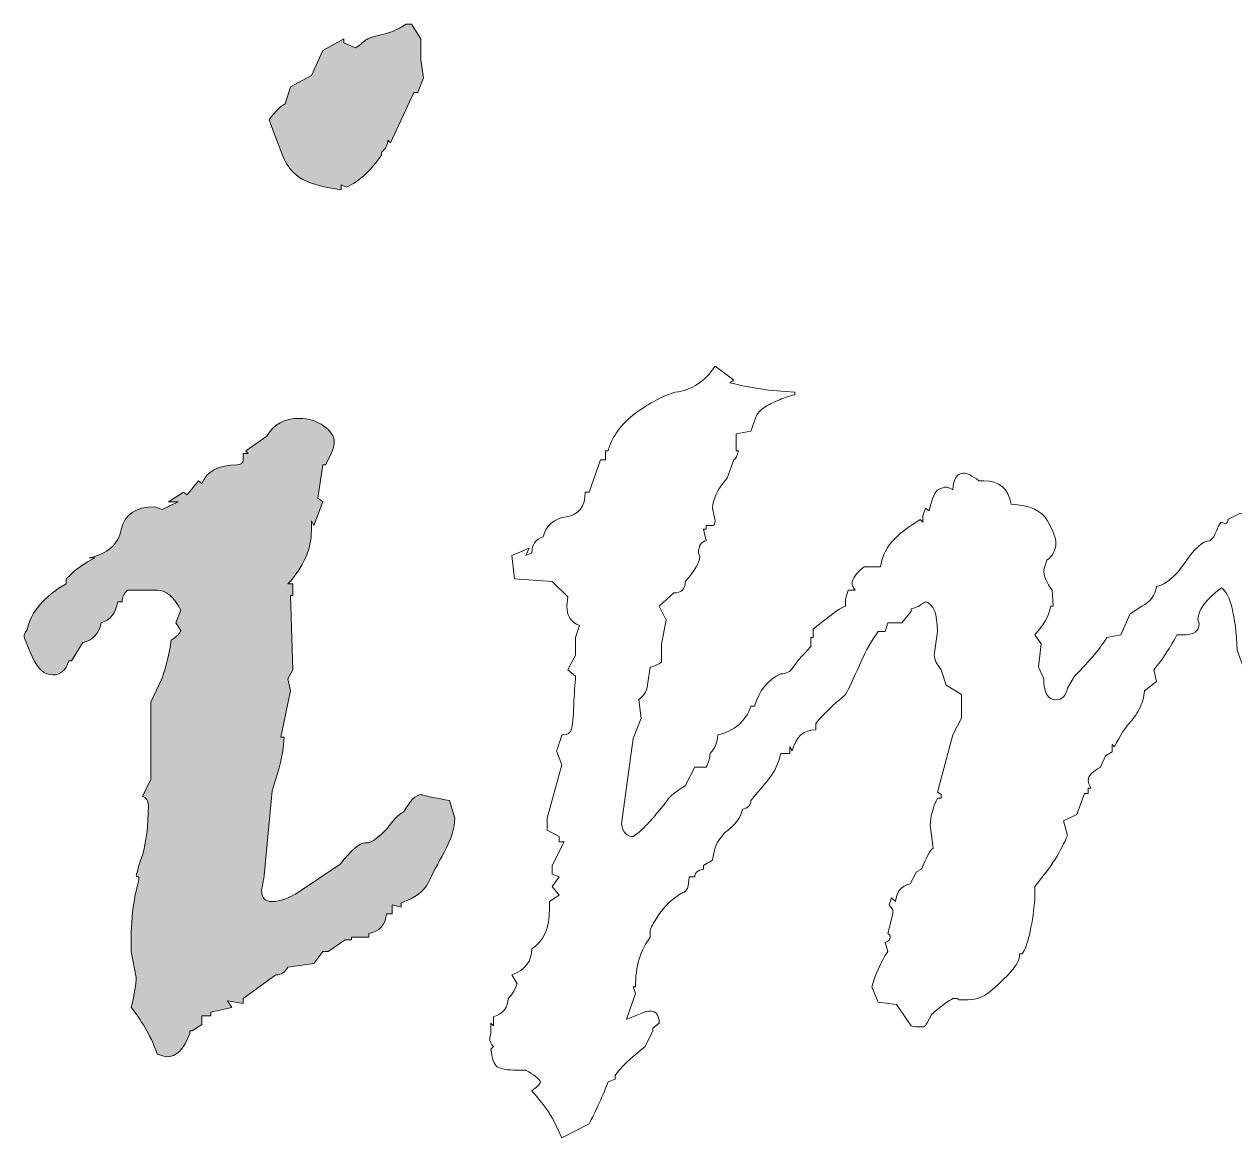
# Model space of a CAD drawing. Header units: inches. Extents: x 109699 to 44449955, y -10987 to 15824140.
# Drawn here: x 223393.2 to 223404.51, y -1449.71 to -1439.31 of the extents above; entities that cross this region are included whole.
import ezdxf

# ---------------------------------------------------------------- set-up
doc = ezdxf.new("R2010")
doc.units = ezdxf.units.IN
doc.header["$LTSCALE"] = 5
doc.header["$MEASUREMENT"] = 0
doc.layers.get('0').update_dxf_attribs({"color": 123})
doc.layers.add('collum', color=8, linetype='Continuous', lineweight=70)
doc.layers.add('Layer 1', color=7, linetype='Continuous')

# ---------------------------------------------------------------- blocks, each defined once
blk = doc.blocks.new('block 96')
at = {"layer": 'Layer 1', "true_color": 0x231f20}
h = blk.add_hatch(color=250, dxfattribs=at)
h.dxf.hatch_style = 2
edge = h.paths.add_edge_path()
edge.add_spline(control_points=[(13.33168, -5.76453), (13.33168, -5.76453), (13.33122, -5.76453), (13.33122, -5.76453), (13.33122, -5.76453), (13.3303, -5.77044), (13.3303, -5.77044), (13.3303, -5.77044), (13.33122, -5.77109), (13.33122, -5.77109), (13.33122, -5.77109), (13.32962, -5.77531), (13.32962, -5.77531), (13.32962, -5.77531), (13.32917, -5.77452), (13.32917, -5.77452), (13.32917, -5.77452), (13.32917, -5.7762), (13.32917, -5.7762), (13.32917, -5.77955), (13.32777, -5.78271), (13.32498, -5.78574), (13.32498, -5.78574), (13.32587, -5.78574), (13.32587, -5.78574), (13.32587, -5.78574), (13.32587, -5.78779), (13.32587, -5.78779), (13.32587, -5.78779), (13.32544, -5.78779), (13.32544, -5.78779), (13.32544, -5.78779), (13.32587, -5.80105), (13.32587, -5.80105), (13.32587, -5.80105), (13.32498, -5.80265), (13.32498, -5.80265), (13.32498, -5.80265), (13.32544, -5.8048), (13.32544, -5.8048), (13.32544, -5.8048), (13.32373, -5.81308), (13.32373, -5.81308), (13.32373, -5.81308), (13.3243, -5.81308), (13.3243, -5.81308), (13.3243, -5.8146), (13.32392, -5.81675), (13.32316, -5.81955), (13.32316, -5.81955), (13.32216, -5.82262), (13.32216, -5.82262), (13.32216, -5.82262), (13.32077, -5.83771), (13.32077, -5.83771), (13.32049, -5.83923), (13.32031, -5.84009), (13.32031, -5.84033), (13.32031, -5.84169), (13.32094, -5.84237), (13.32216, -5.84237), (13.32357, -5.84237), (13.32517, -5.84178), (13.3269, -5.84066), (13.3269, -5.84066), (13.33428, -5.83567), (13.33428, -5.83567), (13.33633, -5.83318), (13.3378, -5.83192), (13.3387, -5.83192), (13.3387, -5.83192), (13.33938, -5.83192), (13.33938, -5.83192), (13.34067, -5.83133), (13.34188, -5.83031), (13.34302, -5.82887), (13.34416, -5.82743), (13.34502, -5.82659), (13.34562, -5.82638), (13.34676, -5.82434), (13.34779, -5.8233), (13.34869, -5.8233), (13.34877, -5.8233), (13.34907, -5.8234), (13.34958, -5.82353), (13.35012, -5.8237), (13.35154, -5.82395), (13.35379, -5.82434), (13.35379, -5.82434), (13.35471, -5.8275), (13.35471, -5.8275), (13.35471, -5.82924), (13.3541, -5.83122), (13.35289, -5.83348), (13.35167, -5.83569), (13.35069, -5.83755), (13.34996, -5.83902), (13.34928, -5.84048), (13.34766, -5.84169), (13.34517, -5.8426), (13.34517, -5.8426), (13.34517, -5.84338), (13.34517, -5.84338), (13.34517, -5.84338), (13.34357, -5.84292), (13.34357, -5.84292), (13.34357, -5.84292), (13.34357, -5.84455), (13.34357, -5.84455), (13.34357, -5.84455), (13.34257, -5.84455), (13.34257, -5.84455), (13.34234, -5.84657), (13.34128, -5.84772), (13.33938, -5.84805), (13.33938, -5.84805), (13.33938, -5.84873), (13.33938, -5.84873), (13.33938, -5.84873), (13.33633, -5.84873), (13.33633, -5.84873), (13.33633, -5.84873), (13.33633, -5.84916), (13.33633, -5.84916), (13.33633, -5.84916), (13.33518, -5.84916), (13.33518, -5.84916), (13.33518, -5.84916), (13.33214, -5.85124), (13.33214, -5.85124), (13.33214, -5.85124), (13.33122, -5.85124), (13.33122, -5.85124), (13.33122, -5.85124), (13.32962, -5.85338), (13.32962, -5.85338), (13.32962, -5.85338), (13.32498, -5.85406), (13.32498, -5.85406), (13.32452, -5.85494), (13.3238, -5.85543), (13.32281, -5.85543), (13.32281, -5.85543), (13.31703, -5.85961), (13.31703, -5.85961), (13.31703, -5.85961), (13.31703, -5.86053), (13.31703, -5.86053), (13.31703, -5.86053), (13.3142, -5.86005), (13.3142, -5.86005), (13.3142, -5.86005), (13.31498, -5.86123), (13.31498, -5.86123), (13.31498, -5.86123), (13.31124, -5.8621), (13.31124, -5.8621), (13.31124, -5.8621), (13.31124, -5.8627), (13.31124, -5.8627), (13.31124, -5.8627), (13.30965, -5.8627), (13.30965, -5.8627), (13.30965, -5.8627), (13.30965, -5.86426), (13.30965, -5.86426), (13.30965, -5.86426), (13.30794, -5.8654), (13.30794, -5.8654), (13.30794, -5.8654), (13.30751, -5.8654), (13.30751, -5.8654), (13.30751, -5.8654), (13.30751, -5.86586), (13.30751, -5.86586), (13.30652, -5.86867), (13.30512, -5.87005), (13.3033, -5.87005), (13.3033, -5.87005), (13.3017, -5.86957), (13.3017, -5.86957), (13.30079, -5.86681), (13.29926, -5.86399), (13.29706, -5.86123), (13.29766, -5.85879), (13.29797, -5.85703), (13.29797, -5.85588), (13.29797, -5.85588), (13.29706, -5.85124), (13.29706, -5.85124), (13.29706, -5.85124), (13.29706, -5.84873), (13.29706, -5.84873), (13.29706, -5.84638), (13.29728, -5.84397), (13.29774, -5.84144), (13.29774, -5.84144), (13.29842, -5.83851), (13.29842, -5.83851), (13.29842, -5.83851), (13.29842, -5.83794), (13.29842, -5.83794), (13.29842, -5.83794), (13.2982, -5.83794), (13.2982, -5.83794), (13.29804, -5.83794), (13.29797, -5.83786), (13.29797, -5.83771), (13.29797, -5.83758), (13.29831, -5.83636), (13.29905, -5.83408), (13.29976, -5.83183), (13.30012, -5.82887), (13.30012, -5.82524), (13.30012, -5.82434), (13.29978, -5.82378), (13.2991, -5.82364), (13.2991, -5.82364), (13.30059, -5.82057), (13.30059, -5.82057), (13.30059, -5.82057), (13.30059, -5.80683), (13.30059, -5.80683), (13.30059, -5.80683), (13.30238, -5.80287), (13.30238, -5.80287), (13.30301, -5.80169), (13.3036, -5.79928), (13.30421, -5.79575), (13.3052, -5.79513), (13.30576, -5.79457), (13.30591, -5.79404), (13.30591, -5.79404), (13.305, -5.79268), (13.305, -5.79268), (13.305, -5.79268), (13.30591, -5.79041), (13.30591, -5.79041), (13.30469, -5.78806), (13.3033, -5.78688), (13.3017, -5.78688), (13.3017, -5.78688), (13.29639, -5.78688), (13.29639, -5.78688), (13.29578, -5.78748), (13.29546, -5.78818), (13.29546, -5.78891), (13.29546, -5.78891), (13.29469, -5.78891), (13.29469, -5.78891), (13.2943, -5.79096), (13.29332, -5.79222), (13.29172, -5.79268), (13.29134, -5.79462), (13.29024, -5.7958), (13.28844, -5.7962), (13.28844, -5.7962), (13.2864, -5.79947), (13.2864, -5.79947), (13.2864, -5.79947), (13.28594, -5.79947), (13.28594, -5.79947), (13.28541, -5.80113), (13.28448, -5.80197), (13.28309, -5.80197), (13.2816, -5.80197), (13.28035, -5.80086), (13.27941, -5.79868), (13.27847, -5.79648), (13.27799, -5.79527), (13.27799, -5.79506), (13.27799, -5.79475), (13.27814, -5.79441), (13.27846, -5.79404), (13.2792, -5.79072), (13.28155, -5.78792), (13.28548, -5.78574), (13.28548, -5.78574), (13.28548, -5.78483), (13.28548, -5.78483), (13.28714, -5.78316), (13.28885, -5.78193), (13.29058, -5.78109), (13.29058, -5.78109), (13.28955, -5.78109), (13.28955, -5.78109), (13.29283, -5.78041), (13.29475, -5.77874), (13.29529, -5.77604), (13.29587, -5.77337), (13.29785, -5.77201), (13.30126, -5.77201), (13.30126, -5.77201), (13.30261, -5.77249), (13.30261, -5.77249), (13.30261, -5.77249), (13.30545, -5.77109), (13.30545, -5.77109), (13.30545, -5.77109), (13.30374, -5.77109), (13.30374, -5.77109), (13.30374, -5.77109), (13.30636, -5.7694), (13.30636, -5.7694), (13.30636, -5.7694), (13.30705, -5.76987), (13.30705, -5.76987), (13.30705, -5.76987), (13.30908, -5.76735), (13.30908, -5.76735), (13.30908, -5.76735), (13.30965, -5.76782), (13.30965, -5.76782), (13.31056, -5.76562), (13.31264, -5.76453), (13.31589, -5.76453), (13.31665, -5.76453), (13.31703, -5.76424), (13.31703, -5.76364), (13.31703, -5.76364), (13.31703, -5.76249), (13.31703, -5.76249), (13.31703, -5.76249), (13.31793, -5.76249), (13.31793, -5.76249), (13.31793, -5.76249), (13.31748, -5.76202), (13.31748, -5.76202), (13.31748, -5.76202), (13.32123, -5.75943), (13.32123, -5.75943), (13.32243, -5.75728), (13.32438, -5.75624), (13.327, -5.75624), (13.32867, -5.75624), (13.33013, -5.75669), (13.33138, -5.7576), (13.33263, -5.75852), (13.33324, -5.75943), (13.33324, -5.76032), (13.33324, -5.76131), (13.33272, -5.7627), (13.33168, -5.76453)], knot_values=[0, 0, 0, 0, 1, 1, 1, 2, 2, 2, 3, 3, 3, 4, 4, 4, 5, 5, 5, 6, 6, 6, 7, 7, 7, 8, 8, 8, 9, 9, 9, 10, 10, 10, 11, 11, 11, 12, 12, 12, 13, 13, 13, 14, 14, 14, 15, 15, 15, 16, 16, 16, 17, 17, 17, 18, 18, 18, 19, 19, 19, 20, 20, 20, 21, 21, 21, 22, 22, 22, 23, 23, 23, 24, 24, 24, 25, 25, 25, 26, 26, 26, 27, 27, 27, 28, 28, 28, 29, 29, 29, 30, 30, 30, 31, 31, 31, 32, 32, 32, 33, 33, 33, 34, 34, 34, 35, 35, 35, 36, 36, 36, 37, 37, 37, 38, 38, 38, 39, 39, 39, 40, 40, 40, 41, 41, 41, 42, 42, 42, 43, 43, 43, 44, 44, 44, 45, 45, 45, 46, 46, 46, 47, 47, 47, 48, 48, 48, 49, 49, 49, 50, 50, 50, 51, 51, 51, 52, 52, 52, 53, 53, 53, 54, 54, 54, 55, 55, 55, 56, 56, 56, 57, 57, 57, 58, 58, 58, 59, 59, 59, 60, 60, 60, 61, 61, 61, 62, 62, 62, 63, 63, 63, 64, 64, 64, 65, 65, 65, 66, 66, 66, 67, 67, 67, 68, 68, 68, 69, 69, 69, 70, 70, 70, 71, 71, 71, 72, 72, 72, 73, 73, 73, 74, 74, 74, 75, 75, 75, 76, 76, 76, 77, 77, 77, 78, 78, 78, 79, 79, 79, 80, 80, 80, 81, 81, 81, 82, 82, 82, 83, 83, 83, 84, 84, 84, 85, 85, 85, 86, 86, 86, 87, 87, 87, 88, 88, 88, 89, 89, 89, 90, 90, 90, 91, 91, 91, 92, 92, 92, 93, 93, 93, 94, 94, 94, 95, 95, 95, 96, 96, 96, 97, 97, 97, 98, 98, 98, 99, 99, 99, 100, 100, 100, 101, 101, 101, 102, 102, 102, 103, 103, 103, 104, 104, 104, 105, 105, 105, 106, 106, 106, 107, 107, 107, 108, 108, 108, 109, 109, 109, 110, 110, 110, 111, 111, 111, 112, 112, 112, 113, 113, 113, 114, 114, 114, 114], degree=3, periodic=0)
edge = h.paths.add_edge_path()
edge.add_spline(control_points=[(13.34813, -5.69816), (13.34813, -5.69816), (13.34744, -5.69816), (13.34744, -5.69816), (13.34744, -5.69816), (13.34325, -5.7071), (13.34325, -5.7071), (13.34325, -5.7071), (13.3428, -5.70665), (13.3428, -5.70665), (13.3428, -5.70749), (13.34241, -5.70822), (13.34166, -5.70881), (13.34166, -5.70881), (13.34166, -5.70927), (13.34166, -5.70927), (13.33998, -5.71189), (13.33789, -5.71385), (13.33542, -5.71505), (13.33542, -5.71505), (13.3345, -5.71461), (13.3345, -5.71461), (13.3345, -5.71461), (13.3345, -5.71549), (13.3345, -5.71549), (13.33156, -5.71514), (13.32926, -5.7145), (13.32764, -5.71365), (13.32601, -5.71277), (13.3248, -5.71134), (13.324, -5.70932), (13.32322, -5.70734), (13.32243, -5.70521), (13.32167, -5.70302), (13.32281, -5.70143), (13.32377, -5.70048), (13.32452, -5.7002), (13.32452, -5.7002), (13.32544, -5.69713), (13.32544, -5.69713), (13.32544, -5.69713), (13.32917, -5.6951), (13.32917, -5.6951), (13.32917, -5.6951), (13.33122, -5.69065), (13.33122, -5.69065), (13.33122, -5.69065), (13.33496, -5.6886), (13.33496, -5.6886), (13.33496, -5.6886), (13.33496, -5.68928), (13.33496, -5.68928), (13.33496, -5.68928), (13.33701, -5.6902), (13.33701, -5.6902), (13.33754, -5.68989), (13.33789, -5.68964), (13.33808, -5.68947), (13.33824, -5.68928), (13.33853, -5.68905), (13.33887, -5.68879), (13.33921, -5.68852), (13.3401, -5.68823), (13.34154, -5.68787), (13.34299, -5.68755), (13.34409, -5.68713), (13.34484, -5.68667), (13.34484, -5.68667), (13.34607, -5.68598), (13.34607, -5.68598), (13.34607, -5.68598), (13.34698, -5.68598), (13.34698, -5.68598), (13.34698, -5.68598), (13.34869, -5.6886), (13.34869, -5.6886), (13.34869, -5.6886), (13.34869, -5.69225), (13.34869, -5.69225), (13.34869, -5.69225), (13.34915, -5.69554), (13.34915, -5.69554), (13.34915, -5.69554), (13.34813, -5.69816), (13.34813, -5.69816)], knot_values=[0, 0, 0, 0, 1, 1, 1, 2, 2, 2, 3, 3, 3, 4, 4, 4, 5, 5, 5, 6, 6, 6, 7, 7, 7, 8, 8, 8, 9, 9, 9, 10, 10, 10, 11, 11, 11, 12, 12, 12, 13, 13, 13, 14, 14, 14, 15, 15, 15, 16, 16, 16, 17, 17, 17, 18, 18, 18, 19, 19, 19, 20, 20, 20, 21, 21, 21, 22, 22, 22, 23, 23, 23, 24, 24, 24, 25, 25, 25, 26, 26, 26, 27, 27, 27, 28, 28, 28, 28], degree=3, periodic=0)
at = {"layer": 'Layer 1', "lineweight": 0}
for points, knots in [([(13.34813, -5.69816), (13.34813, -5.69816), (13.34744, -5.69816), (13.34744, -5.69816), (13.34744, -5.69816), (13.34325, -5.7071), (13.34325, -5.7071), (13.34325, -5.7071), (13.3428, -5.70665), (13.3428, -5.70665), (13.3428, -5.70749), (13.34241, -5.70822), (13.34166, -5.70881), (13.34166, -5.70881), (13.34166, -5.70927), (13.34166, -5.70927), (13.33998, -5.71189), (13.33789, -5.71385), (13.33542, -5.71505), (13.33542, -5.71505), (13.3345, -5.71461), (13.3345, -5.71461), (13.3345, -5.71461), (13.3345, -5.71549), (13.3345, -5.71549), (13.33156, -5.71514), (13.32926, -5.7145), (13.32764, -5.71365), (13.32601, -5.71277), (13.3248, -5.71134), (13.324, -5.70932), (13.32322, -5.70734), (13.32243, -5.70521), (13.32167, -5.70302), (13.32281, -5.70143), (13.32377, -5.70048), (13.32452, -5.7002), (13.32452, -5.7002), (13.32544, -5.69713), (13.32544, -5.69713), (13.32544, -5.69713), (13.32917, -5.6951), (13.32917, -5.6951), (13.32917, -5.6951), (13.33122, -5.69065), (13.33122, -5.69065), (13.33122, -5.69065), (13.33496, -5.6886), (13.33496, -5.6886), (13.33496, -5.6886), (13.33496, -5.68928), (13.33496, -5.68928), (13.33496, -5.68928), (13.33701, -5.6902), (13.33701, -5.6902), (13.33754, -5.68989), (13.33789, -5.68964), (13.33808, -5.68947), (13.33824, -5.68928), (13.33853, -5.68905), (13.33887, -5.68879), (13.33921, -5.68852), (13.3401, -5.68823), (13.34154, -5.68787), (13.34299, -5.68755), (13.34409, -5.68713), (13.34484, -5.68667), (13.34484, -5.68667), (13.34607, -5.68598), (13.34607, -5.68598), (13.34607, -5.68598), (13.34698, -5.68598), (13.34698, -5.68598), (13.34698, -5.68598), (13.34869, -5.6886), (13.34869, -5.6886), (13.34869, -5.6886), (13.34869, -5.69225), (13.34869, -5.69225), (13.34869, -5.69225), (13.34915, -5.69554), (13.34915, -5.69554), (13.34915, -5.69554), (13.34813, -5.69816), (13.34813, -5.69816)], [0, 0, 0, 0, 1, 1, 1, 2, 2, 2, 3, 3, 3, 4, 4, 4, 5, 5, 5, 6, 6, 6, 7, 7, 7, 8, 8, 8, 9, 9, 9, 10, 10, 10, 11, 11, 11, 12, 12, 12, 13, 13, 13, 14, 14, 14, 15, 15, 15, 16, 16, 16, 17, 17, 17, 18, 18, 18, 19, 19, 19, 20, 20, 20, 21, 21, 21, 22, 22, 22, 23, 23, 23, 24, 24, 24, 25, 25, 25, 26, 26, 26, 27, 27, 27, 28, 28, 28, 28]), ([(13.55713, -5.82874), (13.55713, -5.82874), (13.55474, -5.83009), (13.55474, -5.83009), (13.55474, -5.83009), (13.55406, -5.8292), (13.55406, -5.8292), (13.55406, -5.8292), (13.55406, -5.83124), (13.55406, -5.83124), (13.55406, -5.83124), (13.5536, -5.83077), (13.5536, -5.83077), (13.55287, -5.83299), (13.55227, -5.83426), (13.55184, -5.83454), (13.55143, -5.83485), (13.55094, -5.83499), (13.55032, -5.83499), (13.55032, -5.83499), (13.54942, -5.83499), (13.54942, -5.83499), (13.54942, -5.83499), (13.54942, -5.83544), (13.54942, -5.83544), (13.54942, -5.83622), (13.54888, -5.83659), (13.54784, -5.83659), (13.54784, -5.83659), (13.54827, -5.83704), (13.54827, -5.83704), (13.54827, -5.83704), (13.54784, -5.83747), (13.54784, -5.83747), (13.54784, -5.83747), (13.54736, -5.83704), (13.54736, -5.83704), (13.54736, -5.83704), (13.54736, -5.83794), (13.54736, -5.83794), (13.54677, -5.83794), (13.54626, -5.8382), (13.54584, -5.83868), (13.54544, -5.83918), (13.54522, -5.83952), (13.54522, -5.83965), (13.54522, -5.83965), (13.54522, -5.84124), (13.54522, -5.84124), (13.54522, -5.84124), (13.54362, -5.84077), (13.54362, -5.84077), (13.54362, -5.84077), (13.54408, -5.84169), (13.54408, -5.84169), (13.54408, -5.84169), (13.54148, -5.84292), (13.54148, -5.84292), (13.54148, -5.84292), (13.53456, -5.85076), (13.53456, -5.85076), (13.53456, -5.85076), (13.5341, -5.8503), (13.5341, -5.8503), (13.5341, -5.85152), (13.53358, -5.8522), (13.5325, -5.85234), (13.53152, -5.85794), (13.52998, -5.86073), (13.52786, -5.86073), (13.52786, -5.86073), (13.5223, -5.85974), (13.5223, -5.85974), (13.52086, -5.85947), (13.51983, -5.85938), (13.51925, -5.85929), (13.51862, -5.85919), (13.51691, -5.85814), (13.51413, -5.85611), (13.51329, -5.85626), (13.51211, -5.8568), (13.51061, -5.8578), (13.50955, -5.85712), (13.50838, -5.85602), (13.50709, -5.85452), (13.50709, -5.85452), (13.50754, -5.85452), (13.50754, -5.85452), (13.50754, -5.85452), (13.50754, -5.85292), (13.50754, -5.85292), (13.50754, -5.85292), (13.5088, -5.85234), (13.5088, -5.85234), (13.5088, -5.85234), (13.50754, -5.8503), (13.50754, -5.8503), (13.50754, -5.8503), (13.51108, -5.84781), (13.51108, -5.84781), (13.51108, -5.84781), (13.5064, -5.84455), (13.5064, -5.84455), (13.5064, -5.84455), (13.50595, -5.84237), (13.50595, -5.84237), (13.50716, -5.84169), (13.50779, -5.84115), (13.50779, -5.84077), (13.50779, -5.84073), (13.50648, -5.83862), (13.50391, -5.83454), (13.50149, -5.83234), (13.49995, -5.83057), (13.49927, -5.8292), (13.49927, -5.8292), (13.4997, -5.8292), (13.4997, -5.8292), (13.4997, -5.8292), (13.49927, -5.82704), (13.49927, -5.82704), (13.49927, -5.82704), (13.50084, -5.82391), (13.50084, -5.82391), (13.50084, -5.82391), (13.50084, -5.82172), (13.50084, -5.82172), (13.50084, -5.82172), (13.50106, -5.82172), (13.50106, -5.82172), (13.50122, -5.82172), (13.5013, -5.82164), (13.5013, -5.82149), (13.5013, -5.82136), (13.50079, -5.81986), (13.4997, -5.81707), (13.4997, -5.81707), (13.50019, -5.81707), (13.50019, -5.81707), (13.50019, -5.81707), (13.49881, -5.81547), (13.49881, -5.81547), (13.4997, -5.81426), (13.50019, -5.81293), (13.50019, -5.81148), (13.50019, -5.80924), (13.49863, -5.80584), (13.49551, -5.8013), (13.49551, -5.8013), (13.49415, -5.79755), (13.49415, -5.79755), (13.49384, -5.79126), (13.49289, -5.78756), (13.49132, -5.78643), (13.48851, -5.78855), (13.48714, -5.79041), (13.48714, -5.79201), (13.48714, -5.79201), (13.48735, -5.79287), (13.48735, -5.79287), (13.48735, -5.7942), (13.48637, -5.79483), (13.4844, -5.79483), (13.4844, -5.79483), (13.48337, -5.79483), (13.48337, -5.79483), (13.48223, -5.79702), (13.48088, -5.79909), (13.4793, -5.80105), (13.4793, -5.80105), (13.47974, -5.80313), (13.47974, -5.80313), (13.47974, -5.80313), (13.47759, -5.8048), (13.47759, -5.8048), (13.47753, -5.80595), (13.47721, -5.80702), (13.47668, -5.80804), (13.47616, -5.80905), (13.47555, -5.80992), (13.47487, -5.81061), (13.47419, -5.81129), (13.47333, -5.81268), (13.47225, -5.81479), (13.47225, -5.81479), (13.47182, -5.81434), (13.47182, -5.81434), (13.47182, -5.81434), (13.47182, -5.8157), (13.47182, -5.8157), (13.47182, -5.8157), (13.47068, -5.81639), (13.47068, -5.81639), (13.47068, -5.81639), (13.46975, -5.81843), (13.46975, -5.81843), (13.46833, -5.81916), (13.46758, -5.82), (13.46758, -5.8208), (13.46758, -5.82113), (13.46775, -5.82157), (13.46804, -5.82217), (13.46804, -5.82217), (13.46758, -5.82217), (13.46758, -5.82217), (13.46758, -5.82217), (13.46758, -5.82309), (13.46758, -5.82309), (13.46758, -5.82309), (13.46691, -5.82309), (13.46691, -5.82309), (13.46691, -5.82309), (13.46556, -5.82682), (13.46556, -5.82682), (13.46556, -5.82682), (13.46319, -5.82795), (13.46319, -5.82795), (13.46319, -5.82795), (13.46387, -5.83057), (13.46387, -5.83057), (13.46286, -5.83321), (13.46095, -5.83625), (13.45806, -5.83965), (13.45806, -5.83965), (13.45806, -5.84214), (13.45806, -5.84214), (13.45755, -5.84714), (13.45679, -5.8503), (13.45581, -5.85167), (13.45581, -5.85167), (13.45536, -5.85167), (13.45536, -5.85167), (13.45543, -5.85273), (13.45467, -5.85404), (13.45314, -5.85558), (13.45158, -5.85716), (13.45034, -5.85822), (13.44946, -5.85887), (13.44854, -5.85954), (13.44727, -5.85988), (13.44558, -5.85988), (13.44558, -5.85988), (13.44457, -5.85988), (13.44457, -5.85988), (13.44442, -5.85967), (13.44412, -5.85961), (13.44366, -5.85961), (13.44331, -5.85961), (13.44195, -5.86056), (13.4397, -5.86245), (13.4397, -5.86245), (13.4389, -5.86395), (13.4389, -5.86395), (13.43867, -5.86438), (13.43845, -5.86462), (13.43827, -5.86466), (13.43807, -5.86471), (13.4378, -5.86471), (13.43742, -5.86471), (13.43658, -5.86471), (13.43613, -5.86462), (13.43606, -5.8645), (13.43606, -5.8645), (13.43344, -5.86073), (13.43344, -5.86073), (13.43344, -5.86073), (13.43018, -5.86028), (13.43018, -5.86028), (13.43018, -5.86028), (13.42904, -5.85757), (13.42904, -5.85757), (13.42957, -5.85552), (13.4305, -5.85341), (13.43186, -5.85124), (13.43186, -5.85124), (13.43142, -5.84965), (13.43142, -5.84965), (13.43201, -5.84941), (13.43232, -5.84909), (13.43232, -5.84873), (13.43232, -5.8484), (13.43217, -5.84821), (13.43186, -5.84805), (13.43186, -5.84805), (13.43277, -5.84455), (13.43277, -5.84455), (13.43277, -5.84455), (13.43277, -5.84386), (13.43277, -5.84386), (13.43277, -5.84386), (13.4321, -5.84292), (13.4321, -5.84292), (13.4321, -5.84292), (13.43254, -5.84169), (13.43254, -5.84169), (13.43254, -5.84169), (13.43323, -5.84237), (13.43323, -5.84237), (13.43344, -5.84064), (13.43431, -5.83959), (13.43583, -5.83919), (13.43583, -5.83919), (13.43697, -5.83704), (13.43697, -5.83704), (13.43697, -5.83704), (13.43787, -5.83659), (13.43787, -5.83659), (13.43869, -5.83454), (13.4394, -5.83328), (13.43993, -5.83282), (13.43993, -5.83282), (13.43945, -5.82874), (13.43945, -5.82874), (13.43945, -5.82737), (13.43986, -5.82575), (13.44071, -5.82391), (13.44071, -5.82391), (13.44139, -5.82391), (13.44139, -5.82391), (13.44139, -5.82391), (13.44139, -5.8233), (13.44139, -5.8233), (13.44139, -5.8233), (13.44071, -5.82284), (13.44071, -5.82284), (13.44071, -5.82284), (13.44344, -5.81264), (13.44344, -5.81264), (13.44344, -5.81264), (13.44501, -5.80969), (13.44501, -5.80969), (13.44501, -5.80969), (13.44501, -5.80547), (13.44501, -5.80547), (13.44501, -5.80547), (13.4423, -5.80378), (13.4423, -5.80378), (13.4423, -5.80378), (13.44139, -5.80105), (13.44139, -5.80105), (13.44055, -5.80001), (13.44016, -5.79914), (13.44016, -5.79846), (13.44016, -5.79846), (13.44071, -5.79424), (13.44071, -5.79424), (13.44071, -5.79106), (13.44, -5.78928), (13.43856, -5.78891), (13.43765, -5.78959), (13.43682, -5.79004), (13.43606, -5.79016), (13.43606, -5.79016), (13.43606, -5.79065), (13.43606, -5.79065), (13.43606, -5.79065), (13.43435, -5.79268), (13.43435, -5.79268), (13.43435, -5.79268), (13.43186, -5.79268), (13.43186, -5.79268), (13.43186, -5.79268), (13.43142, -5.79424), (13.43142, -5.79424), (13.43142, -5.79424), (13.43018, -5.79424), (13.43018, -5.79424), (13.4291, -5.79556), (13.42801, -5.7975), (13.42687, -5.80012), (13.42573, -5.80269), (13.42489, -5.8045), (13.42436, -5.80547), (13.42211, -5.80731), (13.42033, -5.80901), (13.41903, -5.81061), (13.41903, -5.81061), (13.41903, -5.81173), (13.41903, -5.81173), (13.41692, -5.81173), (13.41551, -5.81296), (13.41484, -5.81547), (13.41484, -5.81547), (13.41439, -5.81479), (13.41439, -5.81479), (13.41439, -5.81479), (13.41439, -5.81595), (13.41439, -5.81595), (13.41439, -5.81595), (13.41281, -5.81595), (13.41281, -5.81595), (13.41243, -5.81769), (13.41173, -5.81916), (13.4107, -5.82046), (13.40968, -5.82175), (13.4086, -5.82303), (13.40748, -5.82434), (13.40748, -5.82515), (13.40698, -5.8257), (13.40598, -5.82591), (13.40568, -5.82743), (13.40462, -5.82884), (13.4028, -5.83009), (13.4028, -5.83009), (13.40167, -5.83158), (13.40167, -5.83158), (13.40129, -5.83195), (13.40096, -5.8331), (13.40066, -5.83499), (13.40066, -5.83499), (13.39906, -5.83591), (13.39906, -5.83591), (13.39906, -5.83591), (13.39906, -5.83659), (13.39906, -5.83659), (13.398, -5.83679), (13.39747, -5.83727), (13.39747, -5.83794), (13.39747, -5.83794), (13.39646, -5.83794), (13.39646, -5.83794), (13.39646, -5.83969), (13.39608, -5.84064), (13.39533, -5.84077), (13.3935, -5.84182), (13.39209, -5.84315), (13.39107, -5.84469), (13.39004, -5.84625), (13.38954, -5.84715), (13.38954, -5.84747), (13.38954, -5.84747), (13.38954, -5.84873), (13.38954, -5.84873), (13.3878, -5.85098), (13.38691, -5.85396), (13.38691, -5.85757), (13.38691, -5.85757), (13.38649, -5.85757), (13.38649, -5.85757), (13.38649, -5.85757), (13.38691, -5.85872), (13.38691, -5.85872), (13.38691, -5.85872), (13.38534, -5.86335), (13.38534, -5.86335), (13.38753, -5.86239), (13.38893, -5.86188), (13.38954, -5.86188), (13.3906, -5.86188), (13.39114, -5.86259), (13.39114, -5.86403), (13.39114, -5.86403), (13.38999, -5.86494), (13.38999, -5.86494), (13.38999, -5.86494), (13.38999, -5.8654), (13.38999, -5.8654), (13.38999, -5.8654), (13.38862, -5.86822), (13.38862, -5.86822), (13.38607, -5.8702), (13.38429, -5.87191), (13.3833, -5.87335), (13.3833, -5.87335), (13.3833, -5.87402), (13.3833, -5.87402), (13.3833, -5.87402), (13.38204, -5.8745), (13.38204, -5.8745), (13.38085, -5.87751), (13.37969, -5.88002), (13.37865, -5.88199), (13.37865, -5.88199), (13.37378, -5.88447), (13.37378, -5.88447), (13.37378, -5.88447), (13.37229, -5.88131), (13.37229, -5.88131), (13.37183, -5.8803), (13.37055, -5.87857), (13.36845, -5.87607), (13.36934, -5.87547), (13.36987, -5.87491), (13.37001, -5.8745), (13.36966, -5.87387), (13.36879, -5.8732), (13.3674, -5.87242), (13.3674, -5.87242), (13.36583, -5.87242), (13.36583, -5.87242), (13.3641, -5.87242), (13.36292, -5.87222), (13.3623, -5.8718), (13.36171, -5.87141), (13.36133, -5.87033), (13.36117, -5.86869), (13.36117, -5.86869), (13.36163, -5.86822), (13.36163, -5.86822), (13.36117, -5.86777), (13.36095, -5.86731), (13.36095, -5.86675), (13.36095, -5.86646), (13.36103, -5.86622), (13.36117, -5.86608), (13.36117, -5.86608), (13.36117, -5.86403), (13.36117, -5.86403), (13.36117, -5.86403), (13.36163, -5.8645), (13.36163, -5.8645), (13.36163, -5.8645), (13.36163, -5.8629), (13.36163, -5.8629), (13.36336, -5.8623), (13.36423, -5.86123), (13.36423, -5.85961), (13.36477, -5.85923), (13.36529, -5.85836), (13.36583, -5.85703), (13.36583, -5.85703), (13.36491, -5.85543), (13.36491, -5.85543), (13.36727, -5.85452), (13.36845, -5.85296), (13.36845, -5.85076), (13.37055, -5.84949), (13.37161, -5.8471), (13.37161, -5.8436), (13.37161, -5.8436), (13.37161, -5.84237), (13.37161, -5.84237), (13.37161, -5.84237), (13.37332, -5.84124), (13.37332, -5.84124), (13.37332, -5.84124), (13.37207, -5.83965), (13.37207, -5.83965), (13.37207, -5.83965), (13.37332, -5.83794), (13.37332, -5.83794), (13.37332, -5.83794), (13.37207, -5.83747), (13.37207, -5.83747), (13.37207, -5.83747), (13.37207, -5.83591), (13.37207, -5.83591), (13.37207, -5.83591), (13.37421, -5.83172), (13.37421, -5.83172), (13.37421, -5.83172), (13.37332, -5.83172), (13.37332, -5.83172), (13.37332, -5.83172), (13.37332, -5.83077), (13.37332, -5.83077), (13.37332, -5.83077), (13.37118, -5.82966), (13.37118, -5.82966), (13.37118, -5.82966), (13.37118, -5.8275), (13.37118, -5.8275), (13.37118, -5.8275), (13.37378, -5.81798), (13.37378, -5.81798), (13.37378, -5.81798), (13.37286, -5.81547), (13.37286, -5.81547), (13.37294, -5.81539), (13.37324, -5.81447), (13.37378, -5.81264), (13.37378, -5.81264), (13.374, -5.81264), (13.374, -5.81264), (13.37484, -5.81264), (13.37533, -5.81231), (13.37552, -5.81162), (13.37572, -5.81094), (13.37584, -5.80953), (13.37592, -5.80741), (13.376, -5.80531), (13.37611, -5.80356), (13.37625, -5.80221), (13.37625, -5.80221), (13.37489, -5.80105), (13.37489, -5.80105), (13.37489, -5.80105), (13.37625, -5.79846), (13.37625, -5.79846), (13.37625, -5.79846), (13.37625, -5.79527), (13.37625, -5.79527), (13.37625, -5.79527), (13.37693, -5.79316), (13.37693, -5.79316), (13.37543, -5.79253), (13.37469, -5.7914), (13.37469, -5.78973), (13.37469, -5.78973), (13.37489, -5.78802), (13.37489, -5.78802), (13.37489, -5.78802), (13.37207, -5.78531), (13.37207, -5.78531), (13.37207, -5.78531), (13.36536, -5.78483), (13.36536, -5.78483), (13.36536, -5.78483), (13.36491, -5.78065), (13.36491, -5.78065), (13.36491, -5.78065), (13.36796, -5.77939), (13.36796, -5.77939), (13.36796, -5.77939), (13.3674, -5.78065), (13.3674, -5.78065), (13.3674, -5.78065), (13.36845, -5.78018), (13.36845, -5.78018), (13.36845, -5.77875), (13.36911, -5.77782), (13.37048, -5.77736), (13.371, -5.77531), (13.37238, -5.7741), (13.37461, -5.77376), (13.37684, -5.77342), (13.37797, -5.77199), (13.37797, -5.7694), (13.37797, -5.7694), (13.37865, -5.7694), (13.37865, -5.7694), (13.37865, -5.7694), (13.3807, -5.76364), (13.3807, -5.76364), (13.3807, -5.76364), (13.38159, -5.76364), (13.38159, -5.76364), (13.38159, -5.76364), (13.38159, -5.76202), (13.38159, -5.76202), (13.38159, -5.76202), (13.38204, -5.76202), (13.38204, -5.76202), (13.38272, -5.75948), (13.38436, -5.75723), (13.38691, -5.75533), (13.38949, -5.75343), (13.39185, -5.75221), (13.39396, -5.75157), (13.39692, -5.75122), (13.39931, -5.74967), (13.4011, -5.74692), (13.4011, -5.74692), (13.40441, -5.74943), (13.40441, -5.74943), (13.40441, -5.74943), (13.40371, -5.74988), (13.40371, -5.74988), (13.40715, -5.75079), (13.41098, -5.75137), (13.41528, -5.75157), (13.41528, -5.75157), (13.41528, -5.75202), (13.41528, -5.75202), (13.41439, -5.75225), (13.41349, -5.75255), (13.41262, -5.75292), (13.41176, -5.75323), (13.41089, -5.75368), (13.41002, -5.75419), (13.40914, -5.75475), (13.4086, -5.75533), (13.40837, -5.75601), (13.40837, -5.75601), (13.40748, -5.75852), (13.40748, -5.75852), (13.40748, -5.75852), (13.40485, -5.75897), (13.40485, -5.75897), (13.40485, -5.75897), (13.40485, -5.76202), (13.40485, -5.76202), (13.40485, -5.76202), (13.4053, -5.76202), (13.4053, -5.76202), (13.40508, -5.76294), (13.40479, -5.76348), (13.40441, -5.76364), (13.40441, -5.76364), (13.40327, -5.76691), (13.40327, -5.76691), (13.40152, -5.76887), (13.40066, -5.77066), (13.40066, -5.77226), (13.40066, -5.77226), (13.4011, -5.77452), (13.4011, -5.77452), (13.4011, -5.77505), (13.40096, -5.77531), (13.40066, -5.77531), (13.40066, -5.77531), (13.39952, -5.77531), (13.39952, -5.77531), (13.39952, -5.77531), (13.39952, -5.77599), (13.39952, -5.77599), (13.39952, -5.77599), (13.39906, -5.77599), (13.39906, -5.77599), (13.39906, -5.77599), (13.39952, -5.77804), (13.39952, -5.77804), (13.39863, -5.77824), (13.39815, -5.779), (13.39815, -5.78018), (13.39815, -5.78018), (13.39838, -5.78088), (13.39838, -5.78088), (13.39838, -5.78185), (13.39753, -5.78334), (13.39578, -5.78531), (13.39578, -5.78666), (13.3951, -5.78734), (13.39374, -5.78734), (13.39374, -5.78734), (13.39114, -5.78973), (13.39114, -5.78973), (13.39114, -5.78973), (13.39239, -5.79222), (13.39239, -5.79222), (13.39239, -5.79222), (13.39157, -5.7964), (13.39157, -5.7964), (13.39157, -5.7964), (13.39157, -5.7997), (13.39157, -5.7997), (13.39114, -5.80001), (13.39045, -5.80032), (13.38954, -5.8006), (13.38954, -5.8006), (13.38911, -5.80333), (13.38911, -5.80333), (13.38911, -5.80457), (13.38854, -5.80556), (13.38751, -5.8064), (13.38751, -5.8064), (13.38794, -5.80969), (13.38794, -5.80969), (13.38794, -5.80969), (13.38649, -5.81331), (13.38649, -5.81331), (13.38649, -5.81331), (13.38443, -5.82853), (13.38443, -5.82853), (13.38466, -5.83005), (13.38534, -5.83077), (13.38649, -5.83077), (13.38715, -5.83036), (13.38784, -5.82978), (13.38852, -5.8291), (13.38919, -5.8284), (13.38992, -5.82761), (13.39068, -5.82669), (13.39144, -5.82581), (13.39205, -5.82502), (13.39255, -5.82434), (13.39304, -5.82364), (13.3941, -5.82277), (13.39578, -5.82172), (13.39578, -5.82172), (13.39747, -5.81843), (13.39747, -5.81843), (13.39747, -5.81843), (13.39952, -5.81843), (13.39952, -5.81843), (13.39997, -5.8175), (13.4002, -5.81668), (13.4002, -5.81595), (13.4011, -5.81502), (13.40157, -5.81392), (13.40157, -5.81264), (13.4046, -5.81197), (13.40655, -5.81026), (13.40748, -5.80752), (13.40748, -5.80752), (13.40815, -5.80752), (13.40815, -5.80752), (13.40891, -5.8048), (13.41045, -5.80287), (13.41281, -5.80176), (13.41379, -5.80176), (13.4145, -5.80139), (13.41496, -5.80066), (13.41542, -5.79995), (13.41648, -5.79868), (13.41813, -5.79688), (13.41813, -5.79688), (13.41813, -5.79527), (13.41813, -5.79527), (13.41813, -5.79527), (13.41859, -5.79527), (13.41859, -5.79527), (13.41859, -5.79527), (13.41859, -5.79381), (13.41859, -5.79381), (13.42206, -5.791), (13.424, -5.78965), (13.42436, -5.78973), (13.42436, -5.78973), (13.42436, -5.78847), (13.42436, -5.78847), (13.42436, -5.78847), (13.42483, -5.78688), (13.42483, -5.78688), (13.42483, -5.78688), (13.42608, -5.78688), (13.42608, -5.78688), (13.4257, -5.78635), (13.42551, -5.78598), (13.42551, -5.78574), (13.42551, -5.78483), (13.42622, -5.78381), (13.42765, -5.78269), (13.42765, -5.78269), (13.4306, -5.78269), (13.4306, -5.78269), (13.43085, -5.77968), (13.43319, -5.77688), (13.43765, -5.77428), (13.43765, -5.77428), (13.4381, -5.77474), (13.4381, -5.77474), (13.4381, -5.77474), (13.4381, -5.77361), (13.4381, -5.77361), (13.4381, -5.77361), (13.43856, -5.77226), (13.43856, -5.77226), (13.43856, -5.77226), (13.43924, -5.77269), (13.43924, -5.77269), (13.43977, -5.77044), (13.44032, -5.76917), (13.44089, -5.76892), (13.44146, -5.76861), (13.44192, -5.7685), (13.4423, -5.7685), (13.44252, -5.7685), (13.4429, -5.76864), (13.44344, -5.76895), (13.44358, -5.76699), (13.44423, -5.76599), (13.44535, -5.76599), (13.44596, -5.76599), (13.44687, -5.76644), (13.44811, -5.76735), (13.44811, -5.76735), (13.449, -5.76735), (13.449, -5.76735), (13.45173, -5.76735), (13.45334, -5.76877), (13.45387, -5.77154), (13.45721, -5.77173), (13.45935, -5.77269), (13.46034, -5.77452), (13.46134, -5.77633), (13.46182, -5.77764), (13.46182, -5.7785), (13.46182, -5.7797), (13.46129, -5.78072), (13.46023, -5.78153), (13.46023, -5.78153), (13.45966, -5.78316), (13.45966, -5.78316), (13.45966, -5.78434), (13.46016, -5.78559), (13.46115, -5.78688), (13.46115, -5.78688), (13.46136, -5.78973), (13.46136, -5.78973), (13.46136, -5.78973), (13.46091, -5.78973), (13.46091, -5.78973), (13.46061, -5.7914), (13.45966, -5.79308), (13.45806, -5.79483), (13.45806, -5.79483), (13.4592, -5.7964), (13.4592, -5.7964), (13.4592, -5.7964), (13.45874, -5.8006), (13.45874, -5.8006), (13.45874, -5.8006), (13.45966, -5.80265), (13.45966, -5.80265), (13.45966, -5.80514), (13.46037, -5.8064), (13.46182, -5.8064), (13.46294, -5.8064), (13.46362, -5.8057), (13.46387, -5.80435), (13.46387, -5.80435), (13.46512, -5.80221), (13.46512, -5.80221), (13.46799, -5.79933), (13.4699, -5.79702), (13.47089, -5.79527), (13.47089, -5.79527), (13.47339, -5.79483), (13.47339, -5.79483), (13.47339, -5.79483), (13.47508, -5.79106), (13.47508, -5.79106), (13.47508, -5.79106), (13.47713, -5.78973), (13.47713, -5.78973), (13.47865, -5.78897), (13.47952, -5.78779), (13.47974, -5.78619), (13.48149, -5.78582), (13.48318, -5.78438), (13.48486, -5.7819), (13.48652, -5.77939), (13.48798, -5.7781), (13.48926, -5.77804), (13.48926, -5.77804), (13.48996, -5.77736), (13.48996, -5.77736), (13.49064, -5.77568), (13.4911, -5.77483), (13.49132, -5.77474), (13.49132, -5.77474), (13.492, -5.77497), (13.492, -5.77497), (13.4923, -5.77497), (13.49246, -5.77474), (13.49246, -5.77428), (13.49246, -5.77428), (13.49462, -5.77317), (13.49462, -5.77317), (13.49674, -5.77317), (13.49813, -5.7719), (13.49881, -5.7694), (13.50062, -5.76918), (13.50183, -5.76864), (13.50244, -5.76782), (13.50244, -5.76782), (13.50368, -5.76735), (13.50368, -5.76735), (13.50368, -5.76735), (13.50505, -5.76782), (13.50505, -5.76782), (13.5077, -5.76782), (13.50948, -5.76908), (13.51039, -5.77154), (13.51039, -5.77154), (13.51286, -5.77109), (13.51286, -5.77109), (13.51286, -5.77109), (13.51617, -5.77599), (13.51617, -5.77599), (13.51617, -5.77599), (13.51617, -5.7785), (13.51617, -5.7785), (13.51782, -5.78339), (13.51893, -5.7873), (13.51945, -5.79016), (13.51945, -5.79016), (13.52036, -5.79016), (13.52036, -5.79016), (13.52021, -5.79268), (13.51953, -5.79488), (13.51832, -5.79688), (13.51832, -5.79688), (13.51992, -5.79891), (13.51992, -5.79891), (13.51992, -5.79891), (13.51832, -5.80265), (13.51832, -5.80265), (13.51908, -5.80545), (13.51945, -5.80789), (13.51945, -5.80992), (13.51945, -5.81232), (13.51908, -5.81398), (13.51832, -5.81479), (13.51832, -5.81479), (13.51877, -5.82172), (13.51877, -5.82172), (13.51877, -5.82172), (13.51945, -5.82172), (13.51945, -5.82172), (13.51945, -5.82172), (13.51855, -5.82454), (13.51855, -5.82454), (13.51855, -5.82454), (13.51731, -5.82502), (13.51731, -5.82502), (13.51731, -5.82502), (13.51731, -5.82638), (13.51731, -5.82638), (13.51731, -5.82952), (13.51801, -5.83219), (13.51945, -5.83431), (13.51992, -5.84203), (13.52138, -5.84589), (13.52387, -5.84589), (13.52471, -5.84589), (13.52686, -5.8438), (13.53034, -5.83965), (13.53034, -5.83965), (13.53318, -5.83919), (13.53318, -5.83919), (13.53318, -5.83919), (13.5341, -5.83659), (13.5341, -5.83659), (13.5341, -5.83659), (13.53613, -5.83499), (13.53613, -5.83499), (13.53613, -5.83499), (13.53569, -5.83431), (13.53569, -5.83431), (13.53569, -5.83431), (13.54148, -5.8292), (13.54148, -5.8292), (13.54148, -5.8292), (13.54476, -5.82502), (13.54476, -5.82502), (13.54476, -5.82502), (13.54565, -5.82502), (13.54565, -5.82502), (13.54565, -5.82502), (13.54827, -5.82057), (13.54827, -5.82057), (13.54875, -5.82102), (13.54921, -5.82128), (13.54964, -5.82128), (13.55086, -5.82128), (13.55204, -5.82), (13.55317, -5.8175), (13.55317, -5.8175), (13.5536, -5.8175), (13.5536, -5.8175), (13.55391, -5.8175), (13.55406, -5.81744), (13.55406, -5.8173), (13.55406, -5.8173), (13.55406, -5.81707), (13.55406, -5.81707), (13.55406, -5.81707), (13.55873, -5.82194), (13.55873, -5.82194), (13.55873, -5.82194), (13.55713, -5.82874), (13.55713, -5.82874)], [0, 0, 0, 0, 1, 1, 1, 2, 2, 2, 3, 3, 3, 4, 4, 4, 5, 5, 5, 6, 6, 6, 7, 7, 7, 8, 8, 8, 9, 9, 9, 10, 10, 10, 11, 11, 11, 12, 12, 12, 13, 13, 13, 14, 14, 14, 15, 15, 15, 16, 16, 16, 17, 17, 17, 18, 18, 18, 19, 19, 19, 20, 20, 20, 21, 21, 21, 22, 22, 22, 23, 23, 23, 24, 24, 24, 25, 25, 25, 26, 26, 26, 27, 27, 27, 28, 28, 28, 29, 29, 29, 30, 30, 30, 31, 31, 31, 32, 32, 32, 33, 33, 33, 34, 34, 34, 35, 35, 35, 36, 36, 36, 37, 37, 37, 38, 38, 38, 39, 39, 39, 40, 40, 40, 41, 41, 41, 42, 42, 42, 43, 43, 43, 44, 44, 44, 45, 45, 45, 46, 46, 46, 47, 47, 47, 48, 48, 48, 49, 49, 49, 50, 50, 50, 51, 51, 51, 52, 52, 52, 53, 53, 53, 54, 54, 54, 55, 55, 55, 56, 56, 56, 57, 57, 57, 58, 58, 58, 59, 59, 59, 60, 60, 60, 61, 61, 61, 62, 62, 62, 63, 63, 63, 64, 64, 64, 65, 65, 65, 66, 66, 66, 67, 67, 67, 68, 68, 68, 69, 69, 69, 70, 70, 70, 71, 71, 71, 72, 72, 72, 73, 73, 73, 74, 74, 74, 75, 75, 75, 76, 76, 76, 77, 77, 77, 78, 78, 78, 79, 79, 79, 80, 80, 80, 81, 81, 81, 82, 82, 82, 83, 83, 83, 84, 84, 84, 85, 85, 85, 86, 86, 86, 87, 87, 87, 88, 88, 88, 89, 89, 89, 90, 90, 90, 91, 91, 91, 92, 92, 92, 93, 93, 93, 94, 94, 94, 95, 95, 95, 96, 96, 96, 97, 97, 97, 98, 98, 98, 99, 99, 99, 100, 100, 100, 101, 101, 101, 102, 102, 102, 103, 103, 103, 104, 104, 104, 105, 105, 105, 106, 106, 106, 107, 107, 107, 108, 108, 108, 109, 109, 109, 110, 110, 110, 111, 111, 111, 112, 112, 112, 113, 113, 113, 114, 114, 114, 115, 115, 115, 116, 116, 116, 117, 117, 117, 118, 118, 118, 119, 119, 119, 120, 120, 120, 121, 121, 121, 122, 122, 122, 123, 123, 123, 124, 124, 124, 125, 125, 125, 126, 126, 126, 127, 127, 127, 128, 128, 128, 129, 129, 129, 130, 130, 130, 131, 131, 131, 132, 132, 132, 133, 133, 133, 134, 134, 134, 135, 135, 135, 136, 136, 136, 137, 137, 137, 138, 138, 138, 139, 139, 139, 140, 140, 140, 141, 141, 141, 142, 142, 142, 143, 143, 143, 144, 144, 144, 145, 145, 145, 146, 146, 146, 147, 147, 147, 148, 148, 148, 149, 149, 149, 150, 150, 150, 151, 151, 151, 152, 152, 152, 153, 153, 153, 154, 154, 154, 155, 155, 155, 156, 156, 156, 157, 157, 157, 158, 158, 158, 159, 159, 159, 160, 160, 160, 161, 161, 161, 162, 162, 162, 163, 163, 163, 164, 164, 164, 165, 165, 165, 166, 166, 166, 167, 167, 167, 168, 168, 168, 169, 169, 169, 170, 170, 170, 171, 171, 171, 172, 172, 172, 173, 173, 173, 174, 174, 174, 175, 175, 175, 176, 176, 176, 177, 177, 177, 178, 178, 178, 179, 179, 179, 180, 180, 180, 181, 181, 181, 182, 182, 182, 183, 183, 183, 184, 184, 184, 185, 185, 185, 186, 186, 186, 187, 187, 187, 188, 188, 188, 189, 189, 189, 190, 190, 190, 191, 191, 191, 192, 192, 192, 193, 193, 193, 194, 194, 194, 195, 195, 195, 196, 196, 196, 197, 197, 197, 198, 198, 198, 199, 199, 199, 200, 200, 200, 201, 201, 201, 202, 202, 202, 203, 203, 203, 204, 204, 204, 205, 205, 205, 206, 206, 206, 207, 207, 207, 208, 208, 208, 209, 209, 209, 210, 210, 210, 211, 211, 211, 212, 212, 212, 213, 213, 213, 214, 214, 214, 215, 215, 215, 216, 216, 216, 217, 217, 217, 218, 218, 218, 219, 219, 219, 220, 220, 220, 221, 221, 221, 222, 222, 222, 223, 223, 223, 224, 224, 224, 225, 225, 225, 226, 226, 226, 227, 227, 227, 228, 228, 228, 229, 229, 229, 230, 230, 230, 231, 231, 231, 232, 232, 232, 233, 233, 233, 234, 234, 234, 235, 235, 235, 236, 236, 236, 237, 237, 237, 238, 238, 238, 239, 239, 239, 240, 240, 240, 241, 241, 241, 242, 242, 242, 243, 243, 243, 244, 244, 244, 245, 245, 245, 246, 246, 246, 247, 247, 247, 248, 248, 248, 249, 249, 249, 250, 250, 250, 251, 251, 251, 252, 252, 252, 253, 253, 253, 254, 254, 254, 255, 255, 255, 256, 256, 256, 257, 257, 257, 258, 258, 258, 259, 259, 259, 260, 260, 260, 261, 261, 261, 262, 262, 262, 263, 263, 263, 264, 264, 264, 265, 265, 265, 266, 266, 266, 267, 267, 267, 268, 268, 268, 269, 269, 269, 270, 270, 270, 271, 271, 271, 272, 272, 272, 273, 273, 273, 274, 274, 274, 275, 275, 275, 276, 276, 276, 277, 277, 277, 278, 278, 278, 279, 279, 279, 280, 280, 280, 281, 281, 281, 282, 282, 282, 283, 283, 283, 284, 284, 284, 285, 285, 285, 286, 286, 286, 287, 287, 287, 288, 288, 288, 289, 289, 289, 290, 290, 290, 291, 291, 291, 292, 292, 292, 293, 293, 293, 294, 294, 294, 295, 295, 295, 296, 296, 296, 297, 297, 297, 298, 298, 298, 299, 299, 299, 300, 300, 300, 301, 301, 301, 302, 302, 302, 303, 303, 303, 304, 304, 304, 305, 305, 305, 306, 306, 306, 307, 307, 307, 308, 308, 308, 309, 309, 309, 310, 310, 310, 311, 311, 311, 312, 312, 312, 313, 313, 313, 314, 314, 314, 315, 315, 315, 316, 316, 316, 317, 317, 317, 318, 318, 318, 319, 319, 319, 320, 320, 320, 321, 321, 321, 322, 322, 322, 323, 323, 323, 324, 324, 324, 325, 325, 325, 326, 326, 326, 327, 327, 327, 328, 328, 328, 329, 329, 329, 330, 330, 330, 331, 331, 331, 332, 332, 332, 333, 333, 333, 334, 334, 334, 335, 335, 335, 336, 336, 336, 337, 337, 337, 338, 338, 338, 339, 339, 339, 340, 340, 340, 341, 341, 341, 342, 342, 342, 343, 343, 343, 344, 344, 344, 345, 345, 345, 346, 346, 346, 347, 347, 347, 348, 348, 348, 349, 349, 349, 350, 350, 350, 351, 351, 351, 351]), ([(13.33168, -5.76453), (13.33168, -5.76453), (13.33122, -5.76453), (13.33122, -5.76453), (13.33122, -5.76453), (13.3303, -5.77044), (13.3303, -5.77044), (13.3303, -5.77044), (13.33122, -5.77109), (13.33122, -5.77109), (13.33122, -5.77109), (13.32962, -5.77531), (13.32962, -5.77531), (13.32962, -5.77531), (13.32917, -5.77452), (13.32917, -5.77452), (13.32917, -5.77452), (13.32917, -5.7762), (13.32917, -5.7762), (13.32917, -5.77955), (13.32777, -5.78271), (13.32498, -5.78574), (13.32498, -5.78574), (13.32587, -5.78574), (13.32587, -5.78574), (13.32587, -5.78574), (13.32587, -5.78779), (13.32587, -5.78779), (13.32587, -5.78779), (13.32544, -5.78779), (13.32544, -5.78779), (13.32544, -5.78779), (13.32587, -5.80105), (13.32587, -5.80105), (13.32587, -5.80105), (13.32498, -5.80265), (13.32498, -5.80265), (13.32498, -5.80265), (13.32544, -5.8048), (13.32544, -5.8048), (13.32544, -5.8048), (13.32373, -5.81308), (13.32373, -5.81308), (13.32373, -5.81308), (13.3243, -5.81308), (13.3243, -5.81308), (13.3243, -5.8146), (13.32392, -5.81675), (13.32316, -5.81955), (13.32316, -5.81955), (13.32216, -5.82262), (13.32216, -5.82262), (13.32216, -5.82262), (13.32077, -5.83771), (13.32077, -5.83771), (13.32049, -5.83923), (13.32031, -5.84009), (13.32031, -5.84033), (13.32031, -5.84169), (13.32094, -5.84237), (13.32216, -5.84237), (13.32357, -5.84237), (13.32517, -5.84178), (13.3269, -5.84066), (13.3269, -5.84066), (13.33428, -5.83567), (13.33428, -5.83567), (13.33633, -5.83318), (13.3378, -5.83192), (13.3387, -5.83192), (13.3387, -5.83192), (13.33938, -5.83192), (13.33938, -5.83192), (13.34067, -5.83133), (13.34188, -5.83031), (13.34302, -5.82887), (13.34416, -5.82743), (13.34502, -5.82659), (13.34562, -5.82638), (13.34676, -5.82434), (13.34779, -5.8233), (13.34869, -5.8233), (13.34877, -5.8233), (13.34907, -5.8234), (13.34958, -5.82353), (13.35012, -5.8237), (13.35154, -5.82395), (13.35379, -5.82434), (13.35379, -5.82434), (13.35471, -5.8275), (13.35471, -5.8275), (13.35471, -5.82924), (13.3541, -5.83122), (13.35289, -5.83348), (13.35167, -5.83569), (13.35069, -5.83755), (13.34996, -5.83902), (13.34928, -5.84048), (13.34766, -5.84169), (13.34517, -5.8426), (13.34517, -5.8426), (13.34517, -5.84338), (13.34517, -5.84338), (13.34517, -5.84338), (13.34357, -5.84292), (13.34357, -5.84292), (13.34357, -5.84292), (13.34357, -5.84455), (13.34357, -5.84455), (13.34357, -5.84455), (13.34257, -5.84455), (13.34257, -5.84455), (13.34234, -5.84657), (13.34128, -5.84772), (13.33938, -5.84805), (13.33938, -5.84805), (13.33938, -5.84873), (13.33938, -5.84873), (13.33938, -5.84873), (13.33633, -5.84873), (13.33633, -5.84873), (13.33633, -5.84873), (13.33633, -5.84916), (13.33633, -5.84916), (13.33633, -5.84916), (13.33518, -5.84916), (13.33518, -5.84916), (13.33518, -5.84916), (13.33214, -5.85124), (13.33214, -5.85124), (13.33214, -5.85124), (13.33122, -5.85124), (13.33122, -5.85124), (13.33122, -5.85124), (13.32962, -5.85338), (13.32962, -5.85338), (13.32962, -5.85338), (13.32498, -5.85406), (13.32498, -5.85406), (13.32452, -5.85494), (13.3238, -5.85543), (13.32281, -5.85543), (13.32281, -5.85543), (13.31703, -5.85961), (13.31703, -5.85961), (13.31703, -5.85961), (13.31703, -5.86053), (13.31703, -5.86053), (13.31703, -5.86053), (13.3142, -5.86005), (13.3142, -5.86005), (13.3142, -5.86005), (13.31498, -5.86123), (13.31498, -5.86123), (13.31498, -5.86123), (13.31124, -5.8621), (13.31124, -5.8621), (13.31124, -5.8621), (13.31124, -5.8627), (13.31124, -5.8627), (13.31124, -5.8627), (13.30965, -5.8627), (13.30965, -5.8627), (13.30965, -5.8627), (13.30965, -5.86426), (13.30965, -5.86426), (13.30965, -5.86426), (13.30794, -5.8654), (13.30794, -5.8654), (13.30794, -5.8654), (13.30751, -5.8654), (13.30751, -5.8654), (13.30751, -5.8654), (13.30751, -5.86586), (13.30751, -5.86586), (13.30652, -5.86867), (13.30512, -5.87005), (13.3033, -5.87005), (13.3033, -5.87005), (13.3017, -5.86957), (13.3017, -5.86957), (13.30079, -5.86681), (13.29926, -5.86399), (13.29706, -5.86123), (13.29766, -5.85879), (13.29797, -5.85703), (13.29797, -5.85588), (13.29797, -5.85588), (13.29706, -5.85124), (13.29706, -5.85124), (13.29706, -5.85124), (13.29706, -5.84873), (13.29706, -5.84873), (13.29706, -5.84638), (13.29728, -5.84397), (13.29774, -5.84144), (13.29774, -5.84144), (13.29842, -5.83851), (13.29842, -5.83851), (13.29842, -5.83851), (13.29842, -5.83794), (13.29842, -5.83794), (13.29842, -5.83794), (13.2982, -5.83794), (13.2982, -5.83794), (13.29804, -5.83794), (13.29797, -5.83786), (13.29797, -5.83771), (13.29797, -5.83758), (13.29831, -5.83636), (13.29905, -5.83408), (13.29976, -5.83183), (13.30012, -5.82887), (13.30012, -5.82524), (13.30012, -5.82434), (13.29978, -5.82378), (13.2991, -5.82364), (13.2991, -5.82364), (13.30059, -5.82057), (13.30059, -5.82057), (13.30059, -5.82057), (13.30059, -5.80683), (13.30059, -5.80683), (13.30059, -5.80683), (13.30238, -5.80287), (13.30238, -5.80287), (13.30301, -5.80169), (13.3036, -5.79928), (13.30421, -5.79575), (13.3052, -5.79513), (13.30576, -5.79457), (13.30591, -5.79404), (13.30591, -5.79404), (13.305, -5.79268), (13.305, -5.79268), (13.305, -5.79268), (13.30591, -5.79041), (13.30591, -5.79041), (13.30469, -5.78806), (13.3033, -5.78688), (13.3017, -5.78688), (13.3017, -5.78688), (13.29639, -5.78688), (13.29639, -5.78688), (13.29578, -5.78748), (13.29546, -5.78818), (13.29546, -5.78891), (13.29546, -5.78891), (13.29469, -5.78891), (13.29469, -5.78891), (13.2943, -5.79096), (13.29332, -5.79222), (13.29172, -5.79268), (13.29134, -5.79462), (13.29024, -5.7958), (13.28844, -5.7962), (13.28844, -5.7962), (13.2864, -5.79947), (13.2864, -5.79947), (13.2864, -5.79947), (13.28594, -5.79947), (13.28594, -5.79947), (13.28541, -5.80113), (13.28448, -5.80197), (13.28309, -5.80197), (13.2816, -5.80197), (13.28035, -5.80086), (13.27941, -5.79868), (13.27847, -5.79648), (13.27799, -5.79527), (13.27799, -5.79506), (13.27799, -5.79475), (13.27814, -5.79441), (13.27846, -5.79404), (13.2792, -5.79072), (13.28155, -5.78792), (13.28548, -5.78574), (13.28548, -5.78574), (13.28548, -5.78483), (13.28548, -5.78483), (13.28714, -5.78316), (13.28885, -5.78193), (13.29058, -5.78109), (13.29058, -5.78109), (13.28955, -5.78109), (13.28955, -5.78109), (13.29283, -5.78041), (13.29475, -5.77874), (13.29529, -5.77604), (13.29587, -5.77337), (13.29785, -5.77201), (13.30126, -5.77201), (13.30126, -5.77201), (13.30261, -5.77249), (13.30261, -5.77249), (13.30261, -5.77249), (13.30545, -5.77109), (13.30545, -5.77109), (13.30545, -5.77109), (13.30374, -5.77109), (13.30374, -5.77109), (13.30374, -5.77109), (13.30636, -5.7694), (13.30636, -5.7694), (13.30636, -5.7694), (13.30705, -5.76987), (13.30705, -5.76987), (13.30705, -5.76987), (13.30908, -5.76735), (13.30908, -5.76735), (13.30908, -5.76735), (13.30965, -5.76782), (13.30965, -5.76782), (13.31056, -5.76562), (13.31264, -5.76453), (13.31589, -5.76453), (13.31665, -5.76453), (13.31703, -5.76424), (13.31703, -5.76364), (13.31703, -5.76364), (13.31703, -5.76249), (13.31703, -5.76249), (13.31703, -5.76249), (13.31793, -5.76249), (13.31793, -5.76249), (13.31793, -5.76249), (13.31748, -5.76202), (13.31748, -5.76202), (13.31748, -5.76202), (13.32123, -5.75943), (13.32123, -5.75943), (13.32243, -5.75728), (13.32438, -5.75624), (13.327, -5.75624), (13.32867, -5.75624), (13.33013, -5.75669), (13.33138, -5.7576), (13.33263, -5.75852), (13.33324, -5.75943), (13.33324, -5.76032), (13.33324, -5.76131), (13.33272, -5.7627), (13.33168, -5.76453)], [0, 0, 0, 0, 1, 1, 1, 2, 2, 2, 3, 3, 3, 4, 4, 4, 5, 5, 5, 6, 6, 6, 7, 7, 7, 8, 8, 8, 9, 9, 9, 10, 10, 10, 11, 11, 11, 12, 12, 12, 13, 13, 13, 14, 14, 14, 15, 15, 15, 16, 16, 16, 17, 17, 17, 18, 18, 18, 19, 19, 19, 20, 20, 20, 21, 21, 21, 22, 22, 22, 23, 23, 23, 24, 24, 24, 25, 25, 25, 26, 26, 26, 27, 27, 27, 28, 28, 28, 29, 29, 29, 30, 30, 30, 31, 31, 31, 32, 32, 32, 33, 33, 33, 34, 34, 34, 35, 35, 35, 36, 36, 36, 37, 37, 37, 38, 38, 38, 39, 39, 39, 40, 40, 40, 41, 41, 41, 42, 42, 42, 43, 43, 43, 44, 44, 44, 45, 45, 45, 46, 46, 46, 47, 47, 47, 48, 48, 48, 49, 49, 49, 50, 50, 50, 51, 51, 51, 52, 52, 52, 53, 53, 53, 54, 54, 54, 55, 55, 55, 56, 56, 56, 57, 57, 57, 58, 58, 58, 59, 59, 59, 60, 60, 60, 61, 61, 61, 62, 62, 62, 63, 63, 63, 64, 64, 64, 65, 65, 65, 66, 66, 66, 67, 67, 67, 68, 68, 68, 69, 69, 69, 70, 70, 70, 71, 71, 71, 72, 72, 72, 73, 73, 73, 74, 74, 74, 75, 75, 75, 76, 76, 76, 77, 77, 77, 78, 78, 78, 79, 79, 79, 80, 80, 80, 81, 81, 81, 82, 82, 82, 83, 83, 83, 84, 84, 84, 85, 85, 85, 86, 86, 86, 87, 87, 87, 88, 88, 88, 89, 89, 89, 90, 90, 90, 91, 91, 91, 92, 92, 92, 93, 93, 93, 94, 94, 94, 95, 95, 95, 96, 96, 96, 97, 97, 97, 98, 98, 98, 99, 99, 99, 100, 100, 100, 101, 101, 101, 102, 102, 102, 103, 103, 103, 104, 104, 104, 105, 105, 105, 106, 106, 106, 107, 107, 107, 108, 108, 108, 109, 109, 109, 110, 110, 110, 111, 111, 111, 112, 112, 112, 113, 113, 113, 114, 114, 114, 114])]:
    blk.add_open_spline(points, degree=3, knots=knots, dxfattribs=at)
blk = doc.blocks.new('block 95')
at = {"layer": 'Layer 1'}
blk.add_blockref('block 96', (0, 0), dxfattribs=at)
blk = doc.blocks.new('block 94')
at = {"layer": 'Layer 1'}
blk.add_blockref('block 95', (0, 0), dxfattribs=at)
blk = doc.blocks.new('FSDFSDF')
at = {"layer": 'Layer 1'}
blk.add_blockref('block 94', (2.01104, 0.52331), dxfattribs=at)
blk = doc.blocks.new('s 1')
at = {"xscale": 72, "yscale": 72, "zscale": 72}
blk.add_blockref('FSDFSDF', (179034.648, -26744.653, 0.945), dxfattribs=at)

msp = doc.modelspace()

# ---------------------------------------------------------------- block references
at = {"layer": 'collum', "color": 0, "xscale": 0.7278336000000003, "yscale": 0.7278336000000003, "zscale": 0.7278336000000003}
msp.add_blockref('s 1', (92284.563, 18296.889, 0.076), dxfattribs=at)

doc.saveas('drawing.dxf')
